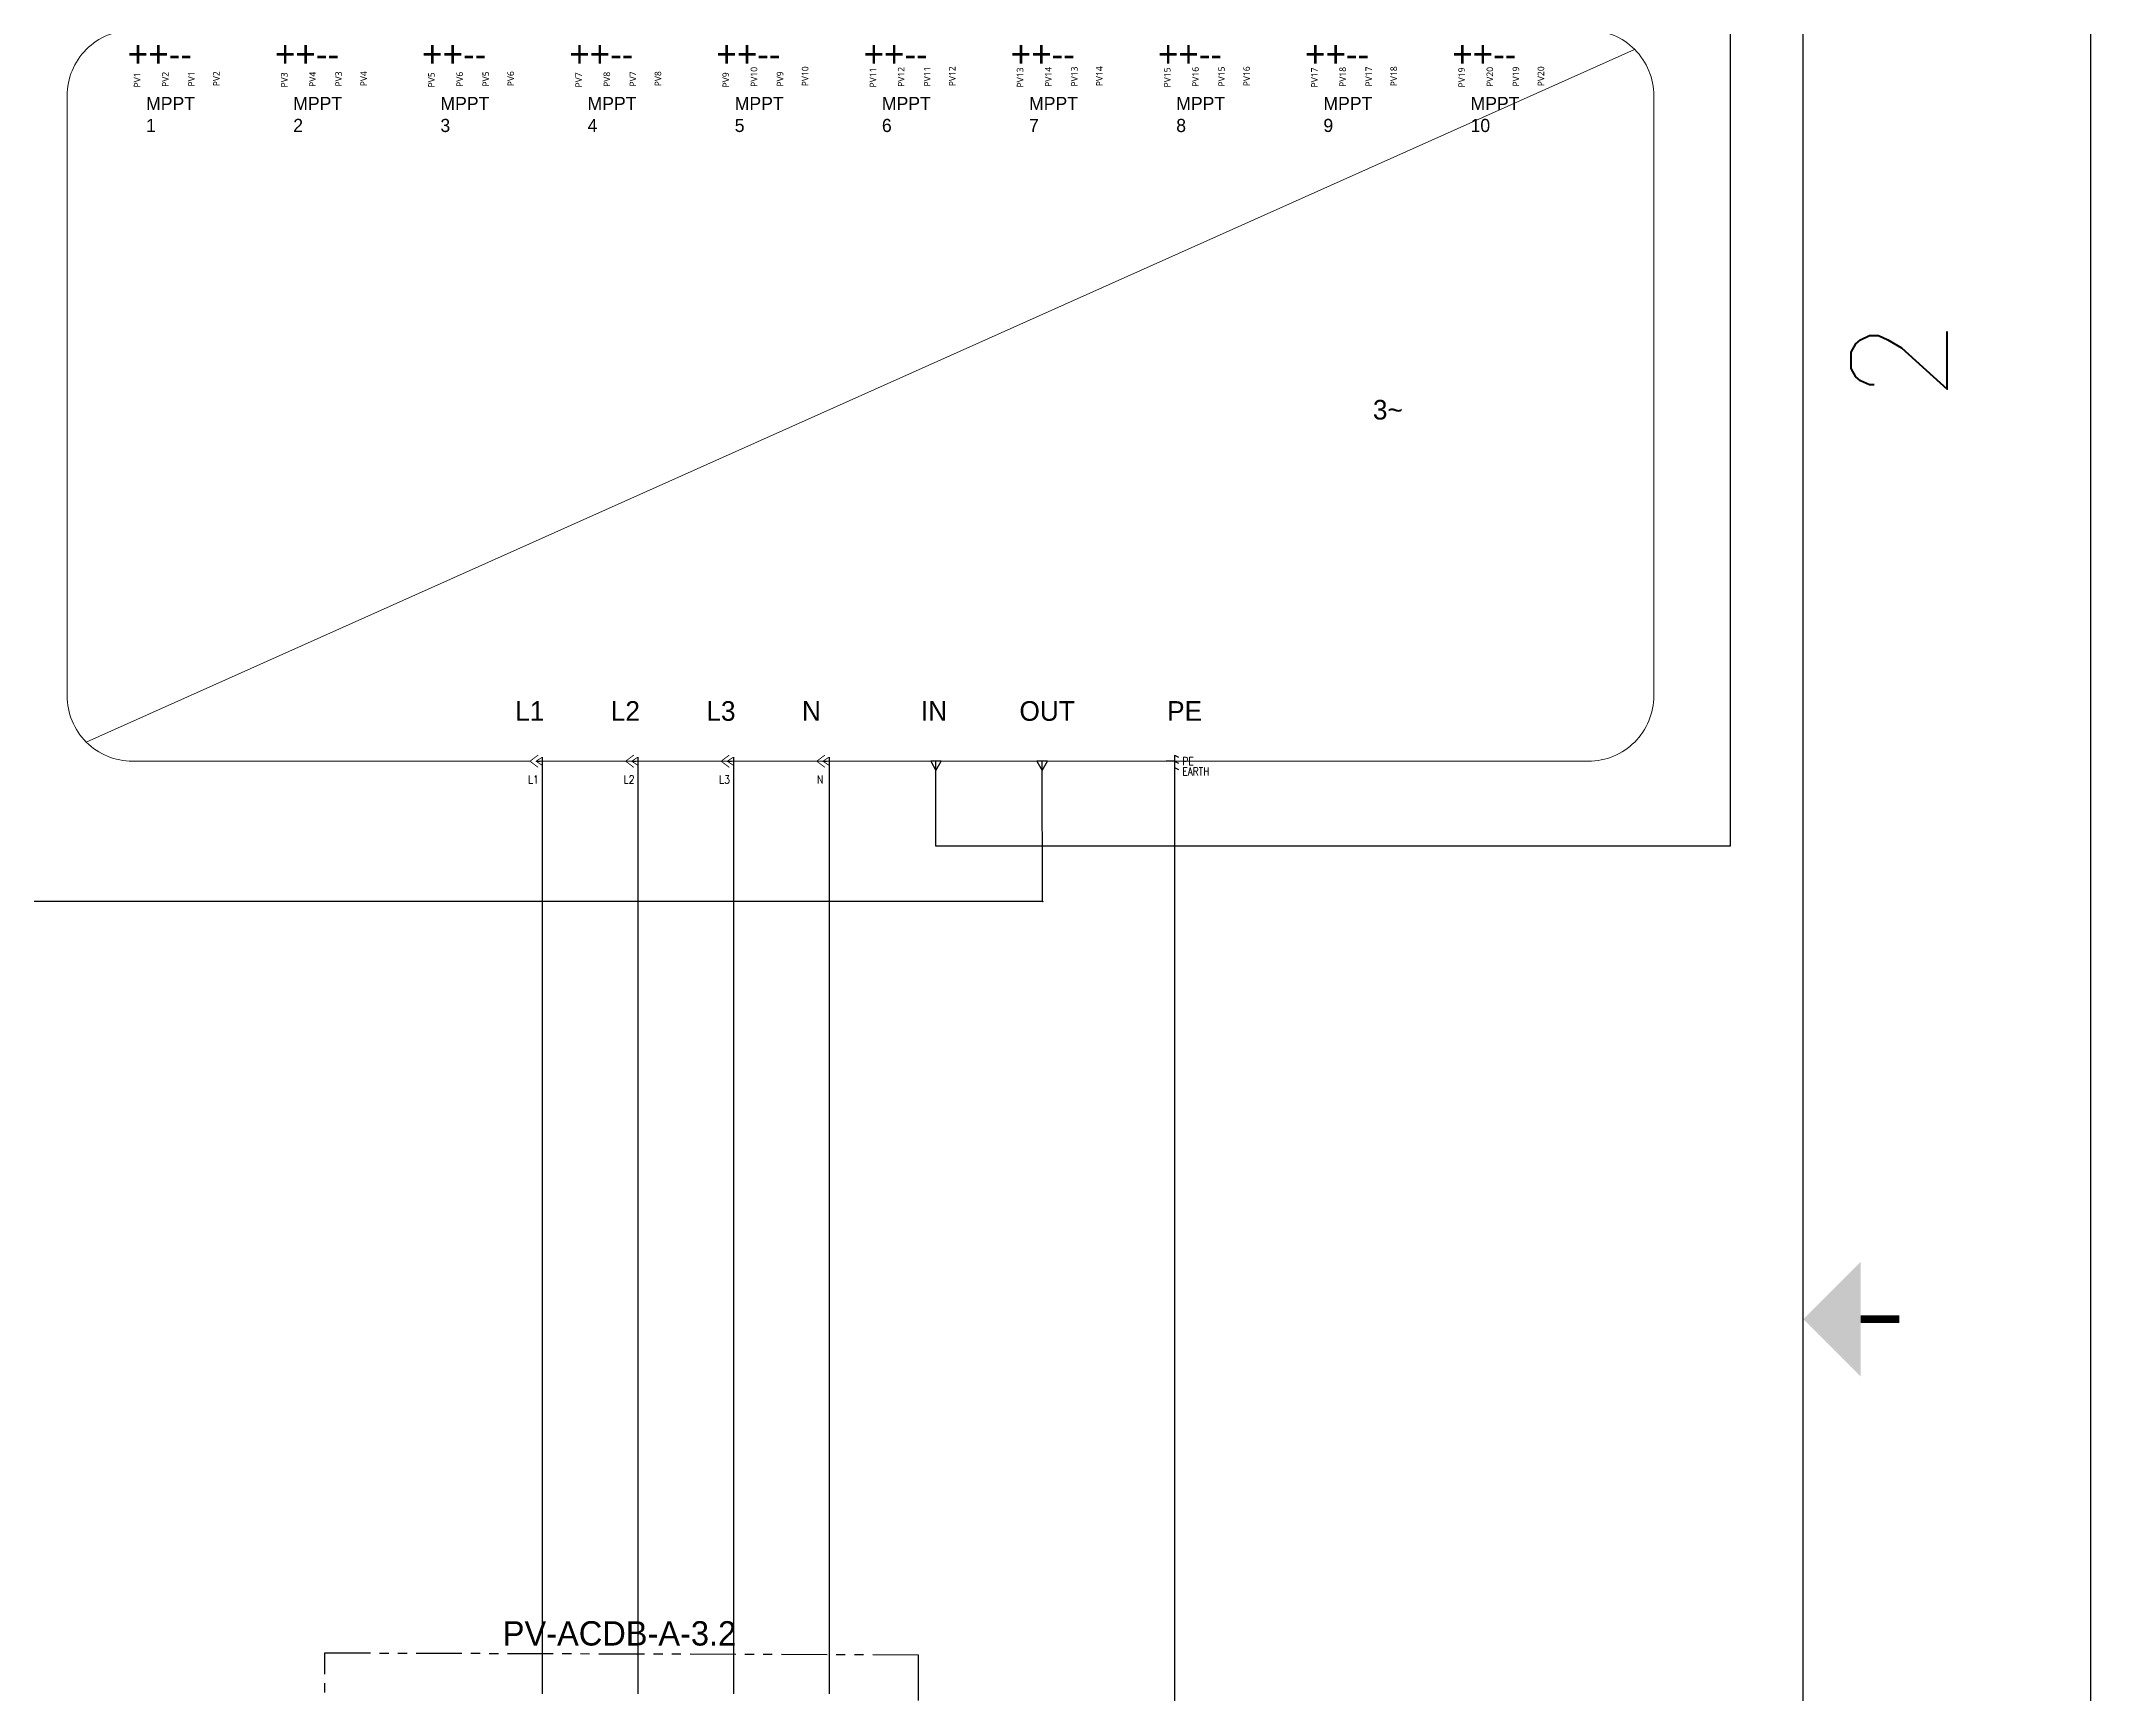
# Model space of a CAD drawing. Header units: inches. Extents: x -25 to 1235, y -506 to 1148.
# Drawn here: x 814.4 to 1235.3, y 243.8 to 583.2 of the extents above; entities that cross this region are included whole.
import ezdxf
from ezdxf.enums import TextEntityAlignment as Align

# ---------------------------------------------------------------- set-up
doc = ezdxf.new("R2010")
doc.units = ezdxf.units.IN
doc.header["$MEASUREMENT"] = 0
doc.linetypes.add('HIDDEN2', pattern=[0.1875, 0.125, -0.0625])
doc.linetypes.add('PHANTOM2', pattern=[1.25, 0.625, -0.125, 0.125, -0.125, 0.125, -0.125])
for name, color, linetype in [('DESC', 1, 'Continuous'), ('GRN_12AWG', 3, 'Continuous'), ('GRY_20AWG', 9, 'Continuous'), ('LOCBOX', 92, 'HIDDEN2'), ('RED_12AWG', 1, 'Continuous'), ('SYMS', 7, 'Continuous'), ('TAGS', 51, 'Continuous'), ('Title Block', 7, 'Continuous'), ('Viewport', 7, 'Continuous'), ('WHT_12AWG', 7, 'Continuous')]:
    doc.layers.add(name, color=color, linetype=linetype)
doc.styles.add('Roman', font='romans')
doc.styles.add('WD', font='romans.shx')

# ---------------------------------------------------------------- blocks, each defined once
blk = doc.blocks.new('ANSI_border_C')
at = {"layer": 'Title Block'}
for p, q in [((0.5, 0.75), (20.5, 0.75)), ((0, 0), (21, 0))]:
    blk.add_line(p, q, dxfattribs=at)
at = {"layer": 'Title Block', "const_width": 0.02}
blk.add_lwpolyline([(10.5, 0.5), (10.5, 0.6)], dxfattribs=at)
at = {"layer": 'Title Block'}
blk.add_solid([(10.35, 0.6), (10.65, 0.6), (10.5, 0.75)], dxfattribs=at)
at = {"layer": 'Title Block', "style": 'Roman'}
blk.add_text('2', height=0.25, dxfattribs=at).set_placement((13, 0.5), align=Align.MIDDLE_CENTER)
blk = doc.blocks.new('JIC_border_C')
at = {"xscale": 78.77001811510775, "yscale": 78.77001811510775, "zscale": 78.77001811510775, "rotation": 90}
blk.add_blockref('ANSI_border_C', (1235.32, -506.34), dxfattribs=at)
blk = doc.blocks.new('VT0_05')
blk.add_lwpolyline([(0.081, -0.063), (0, 0.078), (-0.081, -0.063)], close=True)
at = {"style": 'WD', "flags": 1}
for tag, p in [('X4TERM01', (-0.045, 0)), ('X2TERM01', (0, 0.078)), ('X1TERM01', (0.045, 0)), ('X8TERM01', (0, -0.063))]:
    blk.add_attdef(tag, p, '', height=0.01, dxfattribs=at)
blk = doc.blocks.new('HGND1')
for p, q in [((0.125, 0), (0, 0)), ((0.125, 0.09375), (0.125, -0.09375)), ((0.125, 0.09375), (0.1875, 0.0625)), ((0.125, 0), (0.1875, -0.03125)), ((0.125, -0.09375), (0.1875, -0.125))]:
    blk.add_line(p, q)
at = {"style": 'WD', "width": 0.8}
for tag, p in [('INST', (0.25, 0.3125)), ('TAG1', (0.25, 0)), ('LOC', (0.25, 0.15625)), ('DESC1', (0.25, -0.15625)), ('DESC2', (0.25, -0.3125))]:
    blk.add_attdef(tag, text='', height=0.125, dxfattribs=at).set_placement(p, align=Align.MIDDLE_LEFT)
at = {"style": 'WD', "flags": 1}
for tag in ['ASSYCODE', 'X4TERM01', 'CAT', 'FAMILY', 'MFG']:
    blk.add_attdef(tag, (0, 0), '', height=0.01, dxfattribs=at)
blk = doc.blocks.new('HC01PJ_1-')
blk.add_line((0.031, 0), (0.094, 0))
for points in [[(0.062, -0.094, 0.0125, 0.0125, 0), (-0.063, 0, 0.0125, 0.0125, 0), (0.062, 0.094, 0, 0, 0)], [(0.125, 0.062, 0.0125, 0.0125, 0), (0.031, 0, 0.0125, 0.0125, 0), (0.125, -0.063, 0, 0, 0)]]:
    blk.add_lwpolyline(points, format="xyseb")
at = {"style": 'WD', "width": 0.85}
for tag, p in [('INST', (-0.012, 0.467)), ('LOC', (-0.012, 0.295)), ('TAG1', (-0.01, 0.125)), ('DESC1', (-0.01, -0.344)), ('DESC2', (-0.01, -0.516)), ('DESC3', (-0.01, -0.687))]:
    blk.add_attdef(tag, text='', height=0.125, dxfattribs=at).set_placement(p, align=Align.CENTER)
at = {"style": 'WD', "flags": 9}
blk.add_attdef('WDTYPE', text='', height=0.01, dxfattribs=at).set_placement((-0.221, 0.075), align=Align.RIGHT)
at = {"style": 'WD'}
for tag, p, flags in [('X4TERMDESC01', (-0.094, 0.031), 1), ('X1TERMDESC02', (0.125, 0.031), 1), ('FAMILY', (0.206, 0.131), 9)]:
    blk.add_attdef(tag, p, '', height=0.01, dxfattribs=dict(at, flags=flags))
at = {"color": 7, "style": 'WD', "flags": 1}
for tag, p in [('X4TERM01', (-0.063, 0)), ('X1TERM02', (0.094, 0))]:
    blk.add_attdef(tag, p, '', height=0.0125, dxfattribs=at)
at = {"style": 'WD'}
for tag, p in [('X2LINK', (0, 0.094)), ('X8LINK', (0, -0.094))]:
    blk.add_attdef(tag, p, '', height=0.01, dxfattribs=at)
at = {"linetype": 'Continuous', "style": 'WD', "flags": 9}
for tag, p in [('ASSYCODE', (0.219, 0.062)), ('MFG', (0.228, 0.089)), ('CAT', (0.23, 0.108))]:
    blk.add_attdef(tag, text='', height=0.01, dxfattribs=at).set_placement(p, align=Align.CENTER)
at = {"linetype": 'Continuous', "style": 'WD', "flags": 8}
blk.add_attdef('TERM01', text='', height=0.125, dxfattribs=at).set_placement((-0.104, -0.031), align=Align.TOP_RIGHT)
blk.add_attdef('TERM02', text='', height=0.125, dxfattribs=at).set_placement((0.146, -0.031), align=Align.TOP_LEFT)
blk = doc.blocks.new('WDDOT')
for radius in [0.03, 0.0187, 0.00929]:
    blk.add_circle((0, 0), radius)

msp = doc.modelspace()

# ---------------------------------------------------------------- linework, layer by layer
at = {"color": 5, "lineweight": 9}
msp.add_line((1141.61, 581.5), (823.66, 439.28), dxfattribs=at)
for points in [[(914.78, 435.34), (833.16, 435.34, -0.414214), (819.73, 448.77), (819.73, 572, -0.414214), (833.16, 585.44), (833.23, 585.44)], [(835.33, 585.44), (1132.12, 585.44, -0.414214), (1145.55, 572), (1145.55, 448.77, -0.414214), (1132.12, 435.34), (1021.04, 435.34)]]:
    msp.add_lwpolyline(points, format="xyb", dxfattribs=at)
msp.add_lwpolyline([(1021.73, 435.34), (916.88, 435.34)], dxfattribs=at)
at = {"layer": 'GRN_12AWG'}
msp.add_line((1047.09, 435.34), (1047.09, 164.07), dxfattribs=at)
at = {"layer": 'GRY_20AWG'}
for p, q in [((998.14, 433.45), (998.14, 435.34)), ((1020.02, 433.45), (1020.02, 433.71))]:
    msp.add_line(p, q, dxfattribs=at)
for centre in [(1047.09, 417.91), (976.18, 406.55)]:
    msp.add_arc(centre, 0.1, 0, 180, dxfattribs=at)
at = {"layer": 'LOCBOX', "color": 6, "linetype": 'PHANTOM2', "ltscale": 15}
msp.add_lwpolyline([(872.65, 252.24), (994.46, 251.86), (994.46, 153.74), (872.65, 154.11)], close=True, dxfattribs=at)
at = {"layer": 'RED_12AWG'}
for p, q in [((917.3, 436.18), (917.3, 243.79)), ((936.93, 436.18), (936.93, 243.79)), ((956.55, 436.18), (956.55, 243.79)), ((976.18, 436.18), (976.18, 243.79))]:
    msp.add_line(p, q, dxfattribs=at)
at = {"layer": 'WHT_12AWG'}
for p, q in [((1161.23, 604.97), (1161.23, 417.91)), ((1020.02, 406.49), (1019.95, 435.34)), ((998.14, 417.91), (998.14, 433.45)), ((1046.99, 417.91), (998.14, 417.91)), ((1161.23, 417.91), (1047.19, 417.91)), ((917.2, 406.55), (356.66, 406.55)), ((936.83, 406.55), (917.4, 406.55)), ((956.45, 406.55), (937.03, 406.55)), ((976.08, 406.55), (956.65, 406.55)), ((1019.95, 406.55), (976.28, 406.55)), ((1020.02, 406.55), (1019.34, 406.55))]:
    msp.add_line(p, q, dxfattribs=at)
for centre in [(917.3, 406.55), (936.93, 406.55), (956.55, 406.55)]:
    msp.add_arc(centre, 0.1, 0, 180, dxfattribs=at)

# ---------------------------------------------------------------- block references
at = {"layer": 'SYMS', "color": 5, "lineweight": 9}
ref = msp.add_blockref('HC01PJ_1-', (915.62, 435.34), dxfattribs=dict(at, xscale=13.43108688204268, yscale=13.43108688204268, zscale=13.43108688204268))
ref.add_attrib('DESC1', 'L1', dxfattribs={"layer": 'DESC', "height": 1.679, "style": 'WD', "width": 0.85}).set_placement((915.48, 430.73), align=Align.CENTER)
ref = msp.add_blockref('HC01PJ_1-', (935.25, 435.34), dxfattribs=dict(at, xscale=13.43108688204268, yscale=13.43108688204268, zscale=13.43108688204268))
ref.add_attrib('DESC1', 'L2', dxfattribs={"layer": 'DESC', "height": 1.679, "style": 'WD', "width": 0.85}).set_placement((935.11, 430.73), align=Align.CENTER)
ref = msp.add_blockref('HC01PJ_1-', (954.87, 435.34), dxfattribs=dict(at, xscale=13.43108688204268, yscale=13.43108688204268, zscale=13.43108688204268))
ref.add_attrib('DESC1', 'L3', dxfattribs={"layer": 'DESC', "height": 1.679, "style": 'WD', "width": 0.85}).set_placement((954.73, 430.73), align=Align.CENTER)
ref = msp.add_blockref('HC01PJ_1-', (974.5, 435.34), dxfattribs=dict(at, xscale=13.43108688204268, yscale=13.43108688204268, zscale=13.43108688204268))
ref.add_attrib('DESC1', 'N', dxfattribs={"layer": 'DESC', "height": 1.68, "style": 'WD', "width": 0.85}).set_placement((974.36, 430.73), align=Align.CENTER)
at = {"layer": 'SYMS', "color": 5, "lineweight": 9, "xscale": 13.43108688204268, "yscale": 13.43108688204268, "zscale": 13.43108688204268, "rotation": 180}
for p in [(998.14, 434.5), (1019.95, 434.5)]:
    msp.add_blockref('VT0_05', p, dxfattribs=at)
at = {"layer": 'SYMS', "color": 5, "lineweight": 9}
ref = msp.add_blockref('HGND1', (1045.41, 435.34), dxfattribs=dict(at, xscale=13.43108688204268, yscale=13.43108688204268, zscale=13.43108688204268))
ref.add_attrib('TAG1', 'PE', dxfattribs={"layer": 'TAGS', "height": 1.679, "style": 'WD', "width": 0.8}).set_placement((1048.76, 435.34), align=Align.MIDDLE_LEFT)
ref.add_attrib('DESC1', 'EARTH', dxfattribs={"layer": 'DESC', "height": 1.679, "style": 'WD', "width": 0.8}).set_placement((1048.76, 433.24), align=Align.MIDDLE_LEFT)
at = {"layer": 'Viewport'}
msp.add_blockref('JIC_border_C', (0, 0), dxfattribs=at)
at = {"layer": 'WHT_12AWG', "xscale": 2, "yscale": 2, "zscale": 2}
msp.add_blockref('WDDOT', (1020.02, 406.55), dxfattribs=at)

# ---------------------------------------------------------------- texts
at = {"color": 5, "lineweight": 9, "attachment_point": 1}
for s, width, insert, char_height in [('++--', 0.946, (832.18, 583.25), 5.372), ('++--', 0.946, (862.4, 583.25), 5.372), ('++--', 0.946, (892.62, 583.25), 5.372), ('++--', 0.946, (922.83, 583.25), 5.372), ('++--', 0.946, (953.05, 583.25), 5.372), ('++--', 0.946, (983.27, 583.25), 5.372), ('++--', 0.946, (1013.49, 583.25), 5.372), ('++--', 0.946, (1043.71, 583.25), 5.372), ('++--', 0.946, (1073.93, 583.25), 5.372), ('++--', 0.946, (1104.15, 583.25), 5.372), ('MPPT 1', 1.3586, (835.94, 571.75), 2.702), ('MPPT 2', 1.3586, (866.16, 571.75), 2.702), ('MPPT 3', 1.3586, (896.38, 571.75), 2.702), ('MPPT 4', 1.3586, (926.6, 571.75), 2.702), ('MPPT 5', 1.3586, (956.82, 571.75), 2.702), ('MPPT 6', 1.3586, (987.04, 571.75), 2.702), ('MPPT 7', 1.3586, (1017.26, 571.75), 2.702), ('MPPT 8', 1.3586, (1047.48, 571.75), 2.702), ('MPPT 9', 1.3586, (1077.7, 571.75), 2.702), ('MPPT 10', 1.3586, (1107.92, 571.75), 2.702), ('3~', 4.2552, (1087.86, 509.53), 4.029), ('L1', 4.2552, (911.74, 447.67), 4.029), ('L2', 4.2552, (931.36, 447.67), 4.029), ('L3', 4.2552, (950.99, 447.67), 4.029), ('N', 4.2552, (970.61, 447.67), 4.03), ('IN', 4.2552, (995.05, 447.67), 4.029), ('OUT', 4.2552, (1015.28, 447.67), 4.029), ('PE', 4.2552, (1045.6, 447.67), 4.029)]:
    msp.add_mtext_dynamic_manual_height_columns(s, width=width, gutter_width=0.325, heights=[0], dxfattribs=dict(at, insert=insert, char_height=char_height))
at = {"color": 5, "lineweight": 9, "char_height": 1.3431, "attachment_point": 1, "rotation": 90}
for s, insert in [('{\\fYu Gothic Medium|b0|i0|c0|p34;PV2}', (839.22, 573.81)), ('{\\fYu Gothic Medium|b0|i0|c0|p34;PV2}', (849.71, 573.93)), ('{\\fYu Gothic Medium|b0|i0|c0|p34;PV4}', (869.44, 573.81)), ('{\\fYu Gothic Medium|b0|i0|c0|p34;PV3}', (874.79, 573.88)), ('{\\fYu Gothic Medium|b0|i0|c0|p34;PV4}', (879.93, 573.93)), ('{\\fYu Gothic Medium|b0|i0|c0|p34;PV6}', (899.66, 573.81)), ('{\\fYu Gothic Medium|b0|i0|c0|p34;PV5}', (905.01, 573.88)), ('{\\fYu Gothic Medium|b0|i0|c0|p34;PV6}', (910.15, 573.93)), ('{\\fYu Gothic Medium|b0|i0|c0|p34;PV8}', (929.88, 573.81)), ('{\\fYu Gothic Medium|b0|i0|c0|p34;PV7}', (935.23, 573.88)), ('{\\fYu Gothic Medium|b0|i0|c0|p34;PV8}', (940.37, 573.93)), ('{\\fYu Gothic Medium|b0|i0|c0|p34;PV10}', (960.1, 573.81)), ('{\\fYu Gothic Medium|b0|i0|c0|p34;PV9}', (965.45, 573.88)), ('{\\fYu Gothic Medium|b0|i0|c0|p34;PV10}', (970.59, 573.93)), ('{\\fYu Gothic Medium|b0|i0|c0|p34;PV11}', (984.52, 573.69)), ('{\\fYu Gothic Medium|b0|i0|c0|p34;PV12}', (990.32, 573.81)), ('{\\fYu Gothic Medium|b0|i0|c0|p34;PV11}', (995.67, 573.88)), ('{\\fYu Gothic Medium|b0|i0|c0|p34;PV12}', (1000.81, 573.93)), ('{\\fYu Gothic Medium|b0|i0|c0|p34;PV13}', (1014.74, 573.69)), ('{\\fYu Gothic Medium|b0|i0|c0|p34;PV14}', (1020.54, 573.81)), ('{\\fYu Gothic Medium|b0|i0|c0|p34;PV13}', (1025.89, 573.88)), ('{\\fYu Gothic Medium|b0|i0|c0|p34;PV14}', (1031.03, 573.93)), ('{\\fYu Gothic Medium|b0|i0|c0|p34;PV15}', (1044.96, 573.69)), ('{\\fYu Gothic Medium|b0|i0|c0|p34;PV16}', (1050.76, 573.81)), ('{\\fYu Gothic Medium|b0|i0|c0|p34;PV15}', (1056.11, 573.88)), ('{\\fYu Gothic Medium|b0|i0|c0|p34;PV16}', (1061.25, 573.93)), ('{\\fYu Gothic Medium|b0|i0|c0|p34;PV17}', (1075.18, 573.69)), ('{\\fYu Gothic Medium|b0|i0|c0|p34;PV18}', (1080.98, 573.81)), ('{\\fYu Gothic Medium|b0|i0|c0|p34;PV17}', (1086.33, 573.88)), ('{\\fYu Gothic Medium|b0|i0|c0|p34;PV18}', (1091.47, 573.93)), ('{\\fYu Gothic Medium|b0|i0|c0|p34;PV19}', (1105.4, 573.69)), ('{\\fYu Gothic Medium|b0|i0|c0|p34;PV20}', (1111.2, 573.81)), ('{\\fYu Gothic Medium|b0|i0|c0|p34;PV19}', (1116.55, 573.88)), ('{\\fYu Gothic Medium|b0|i0|c0|p34;PV20}', (1121.69, 573.93)), ('{\\fYu Gothic Medium|b0|i0|c0|p34;PV1}', (833.42, 573.69)), ('{\\fYu Gothic Medium|b0|i0|c0|p34;PV1}', (844.57, 573.88)), ('{\\fYu Gothic Medium|b0|i0|c0|p34;PV3}', (863.64, 573.69)), ('{\\fYu Gothic Medium|b0|i0|c0|p34;PV5}', (893.86, 573.69)), ('{\\fYu Gothic Medium|b0|i0|c0|p34;PV7}', (924.08, 573.69)), ('{\\fYu Gothic Medium|b0|i0|c0|p34;PV9}', (954.3, 573.69))]:
    msp.add_mtext_dynamic_manual_height_columns(s, width=0.3802, gutter_width=0.325, heights=[0], dxfattribs=dict(at, insert=insert))
at = {"layer": 'LOCBOX', "color": 6}
msp.add_text('PV-ACDB-A-3.2', height=5, dxfattribs=at).set_placement((933.15, 252.24), align=Align.BOTTOM_CENTER)

doc.saveas('drawing.dxf')
